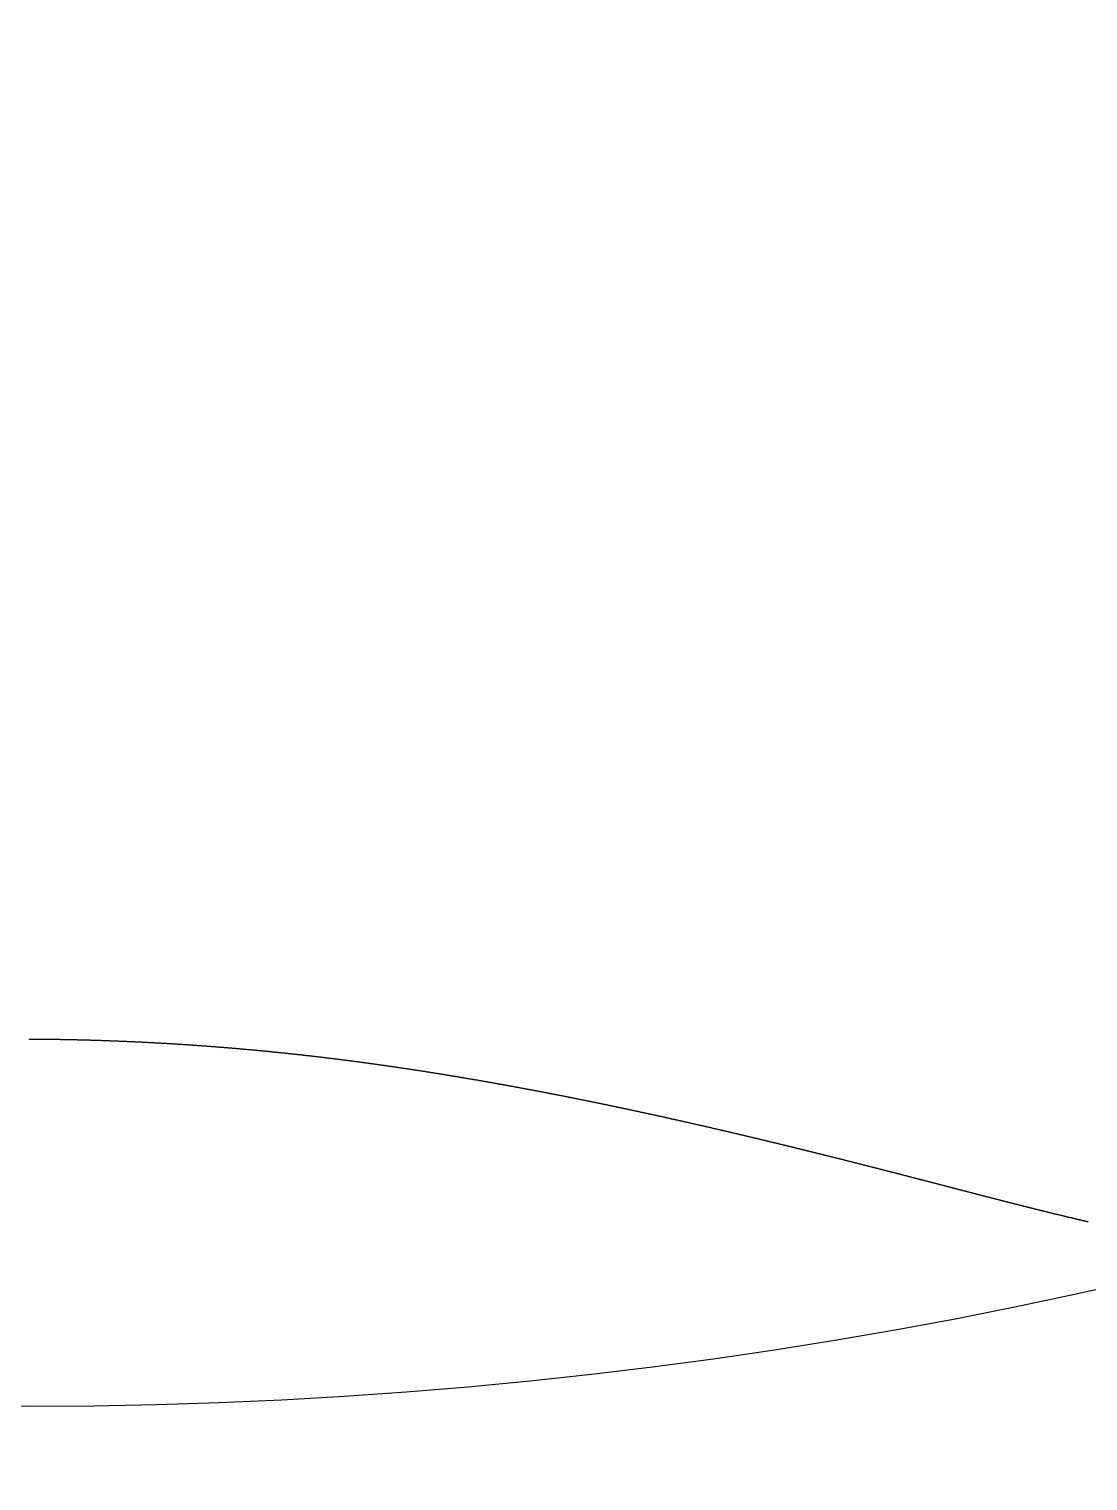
# Model space of a CAD drawing. Header units: millimetres. Extents: x 88 to 97873, y 32 to 55088.
# Drawn here: x 48943.775 to 48946.249, y 5107.377 to 5110.77 of the extents above; entities that cross this region are included whole.
import ezdxf

# ---------------------------------------------------------------- set-up
doc = ezdxf.new("R2010")
doc.units = ezdxf.units.MM
doc.header["$LTSCALE"] = 0.3

msp = doc.modelspace()

# ---------------------------------------------------------------- linework, layer by layer
msp.add_lwpolyline([(48943.775, 5108.4103), (48943.7764, 5108.4102), (48943.7778, 5108.4102), (48943.7793, 5108.4102), (48943.7807, 5108.4102), (48943.7821, 5108.4102), (48943.7835, 5108.4102), (48943.7849, 5108.4102), (48943.7863, 5108.4102), (48943.7877, 5108.4102), (48943.7891, 5108.4102), (48943.7905, 5108.4102), (48943.7919, 5108.4101), (48943.7933, 5108.4101), (48943.7947, 5108.4101), (48943.7962, 5108.4101), (48943.7976, 5108.4101), (48943.799, 5108.4101), (48943.8004, 5108.4101), (48943.8018, 5108.4101), (48943.8032, 5108.41), (48943.8046, 5108.41), (48943.806, 5108.41), (48943.8074, 5108.41), (48943.8088, 5108.41), (48943.8102, 5108.41), (48943.8117, 5108.41), (48943.8131, 5108.4099), (48943.8145, 5108.4099), (48943.8159, 5108.4099), (48943.8173, 5108.4099), (48943.8187, 5108.4099), (48943.8201, 5108.4099), (48943.8215, 5108.4098), (48943.8229, 5108.4098), (48943.8243, 5108.4098), (48943.8257, 5108.4098), (48943.8271, 5108.4098), (48943.8286, 5108.4097), (48943.83, 5108.4097), (48943.8314, 5108.4097), (48943.8328, 5108.4097), (48943.8342, 5108.4097), (48943.8356, 5108.4096), (48943.837, 5108.4096), (48943.8384, 5108.4096), (48943.8398, 5108.4096), (48943.8412, 5108.4096), (48943.8426, 5108.4095), (48943.8441, 5108.4095), (48943.8455, 5108.4095), (48943.8469, 5108.4095), (48943.8483, 5108.4094), (48943.8497, 5108.4094), (48943.8511, 5108.4094), (48943.8525, 5108.4094), (48943.8539, 5108.4093), (48943.8553, 5108.4093), (48943.8567, 5108.4093), (48943.8581, 5108.4093), (48943.8595, 5108.4092), (48943.861, 5108.4092), (48943.8624, 5108.4092), (48943.8638, 5108.4092), (48943.8652, 5108.4091), (48943.8666, 5108.4091), (48943.868, 5108.4091), (48943.8694, 5108.409), (48943.8708, 5108.409), (48943.8722, 5108.409), (48943.8736, 5108.409), (48943.875, 5108.4089), (48943.8765, 5108.4089), (48943.8779, 5108.4089), (48943.8793, 5108.4088), (48943.8807, 5108.4088), (48943.8821, 5108.4088), (48943.8835, 5108.4087), (48943.8849, 5108.4087), (48943.8863, 5108.4087), (48943.8877, 5108.4086), (48943.8891, 5108.4086), (48943.8905, 5108.4086), (48943.8919, 5108.4085), (48943.8934, 5108.4085), (48943.8948, 5108.4085), (48943.8962, 5108.4084), (48943.8976, 5108.4084), (48943.899, 5108.4084), (48943.9004, 5108.4083), (48943.9018, 5108.4083), (48943.9032, 5108.4082), (48943.9046, 5108.4082), (48943.906, 5108.4082), (48943.9074, 5108.4081), (48943.9088, 5108.4081), (48943.9103, 5108.4081), (48943.9117, 5108.408), (48943.9131, 5108.408), (48943.9145, 5108.4079), (48943.9159, 5108.4079), (48943.9173, 5108.4079), (48943.9187, 5108.4078), (48943.9201, 5108.4078), (48943.9215, 5108.4077), (48943.9229, 5108.4077), (48943.9243, 5108.4077), (48943.9258, 5108.4076), (48943.9272, 5108.4076), (48943.9286, 5108.4075), (48943.93, 5108.4075), (48943.9314, 5108.4074), (48943.9328, 5108.4074), (48943.9342, 5108.4074), (48943.9356, 5108.4073), (48943.937, 5108.4073), (48943.9384, 5108.4072), (48943.9398, 5108.4072), (48943.9412, 5108.4071), (48943.9427, 5108.4071), (48943.9441, 5108.407), (48943.9455, 5108.407), (48943.9469, 5108.4069), (48943.9483, 5108.4069), (48943.9497, 5108.4068), (48943.9511, 5108.4068), (48943.9525, 5108.4067), (48943.9539, 5108.4067), (48943.9553, 5108.4066), (48943.9567, 5108.4066), (48943.9582, 5108.4065), (48943.9596, 5108.4065), (48943.961, 5108.4064), (48943.9624, 5108.4064), (48943.9638, 5108.4063), (48943.9652, 5108.4063), (48943.9666, 5108.4062), (48943.968, 5108.4062), (48943.9694, 5108.4061), (48943.9708, 5108.4061), (48943.9722, 5108.406), (48943.9736, 5108.406), (48943.9751, 5108.4059), (48943.9765, 5108.4059), (48943.9779, 5108.4058), (48943.9793, 5108.4058), (48943.9807, 5108.4057), (48943.9821, 5108.4056), (48943.9835, 5108.4056), (48943.9849, 5108.4055), (48943.9863, 5108.4055), (48943.9877, 5108.4054), (48943.9891, 5108.4054), (48943.9906, 5108.4053), (48943.992, 5108.4053), (48943.9934, 5108.4052), (48943.9948, 5108.4051), (48943.9962, 5108.4051), (48943.9976, 5108.405), (48943.999, 5108.405), (48944.0004, 5108.4049), (48944.0018, 5108.4048), (48944.0032, 5108.4048), (48944.0046, 5108.4047), (48944.006, 5108.4047), (48944.0075, 5108.4046), (48944.0089, 5108.4045), (48944.0103, 5108.4045), (48944.0117, 5108.4044), (48944.0131, 5108.4043), (48944.0145, 5108.4043), (48944.0159, 5108.4042), (48944.0173, 5108.4042), (48944.0187, 5108.4041), (48944.0201, 5108.404), (48944.0215, 5108.404), (48944.023, 5108.4039), (48944.0244, 5108.4038), (48944.0258, 5108.4038), (48944.0272, 5108.4037), (48944.0286, 5108.4036), (48944.03, 5108.4036), (48944.0314, 5108.4035), (48944.0328, 5108.4034), (48944.0342, 5108.4034), (48944.0356, 5108.4033), (48944.037, 5108.4032), (48944.0384, 5108.4032), (48944.0399, 5108.4031), (48944.0413, 5108.403), (48944.0427, 5108.4029), (48944.0441, 5108.4029), (48944.0455, 5108.4028), (48944.0469, 5108.4027), (48944.0483, 5108.4027), (48944.0497, 5108.4026), (48944.0511, 5108.4025), (48944.0525, 5108.4025), (48944.0539, 5108.4024), (48944.0553, 5108.4023), (48944.0568, 5108.4022), (48944.0582, 5108.4022), (48944.0596, 5108.4021), (48944.061, 5108.402), (48944.0624, 5108.4019), (48944.0638, 5108.4019), (48944.0652, 5108.4018), (48944.0666, 5108.4017), (48944.068, 5108.4016), (48944.0694, 5108.4016), (48944.0708, 5108.4015), (48944.0723, 5108.4014), (48944.0737, 5108.4013), (48944.0751, 5108.4013), (48944.0765, 5108.4012), (48944.0779, 5108.4011), (48944.0793, 5108.401), (48944.0807, 5108.4009), (48944.0821, 5108.4009), (48944.0835, 5108.4008), (48944.0849, 5108.4007), (48944.0863, 5108.4006), (48944.0877, 5108.4005), (48944.0892, 5108.4005), (48944.0906, 5108.4004), (48944.092, 5108.4003), (48944.0934, 5108.4002), (48944.0948, 5108.4001), (48944.0962, 5108.4001), (48944.0976, 5108.4), (48944.099, 5108.3999), (48944.1004, 5108.3998), (48944.1018, 5108.3997), (48944.1032, 5108.3996), (48944.1047, 5108.3995), (48944.1061, 5108.3995), (48944.1075, 5108.3994), (48944.1089, 5108.3993), (48944.1103, 5108.3992), (48944.1117, 5108.3991), (48944.1131, 5108.399), (48944.1145, 5108.399), (48944.1159, 5108.3989), (48944.1173, 5108.3988), (48944.1187, 5108.3987), (48944.1201, 5108.3986), (48944.1216, 5108.3985), (48944.123, 5108.3984), (48944.1244, 5108.3983), (48944.1258, 5108.3982), (48944.1272, 5108.3982), (48944.1286, 5108.3981), (48944.13, 5108.398), (48944.1314, 5108.3979), (48944.1328, 5108.3978), (48944.1342, 5108.3977), (48944.1356, 5108.3976), (48944.1371, 5108.3975), (48944.1385, 5108.3974), (48944.1399, 5108.3973), (48944.1413, 5108.3972), (48944.1427, 5108.3971), (48944.1441, 5108.3971), (48944.1455, 5108.397), (48944.1469, 5108.3969), (48944.1483, 5108.3968), (48944.1497, 5108.3967), (48944.1511, 5108.3966), (48944.1525, 5108.3965), (48944.154, 5108.3964), (48944.1554, 5108.3963), (48944.1568, 5108.3962), (48944.1582, 5108.3961), (48944.1596, 5108.396), (48944.161, 5108.3959), (48944.1624, 5108.3958), (48944.1638, 5108.3957), (48944.1652, 5108.3956), (48944.1666, 5108.3955), (48944.168, 5108.3954), (48944.1695, 5108.3953), (48944.1709, 5108.3952), (48944.1723, 5108.3951), (48944.1737, 5108.395), (48944.1751, 5108.3949), (48944.1765, 5108.3948), (48944.1779, 5108.3947), (48944.1793, 5108.3946), (48944.1807, 5108.3945), (48944.1821, 5108.3944), (48944.1835, 5108.3943), (48944.1849, 5108.3942), (48944.1864, 5108.3941), (48944.1878, 5108.394), (48944.1892, 5108.3939), (48944.1906, 5108.3938), (48944.192, 5108.3937), (48944.1934, 5108.3936), (48944.1948, 5108.3935), (48944.1962, 5108.3934), (48944.1976, 5108.3932), (48944.199, 5108.3931), (48944.2004, 5108.393), (48944.2019, 5108.3929), (48944.2033, 5108.3928), (48944.2047, 5108.3927), (48944.2061, 5108.3926), (48944.2075, 5108.3925), (48944.2089, 5108.3924), (48944.2103, 5108.3923), (48944.2117, 5108.3922), (48944.2131, 5108.3921), (48944.2145, 5108.3919), (48944.2159, 5108.3918), (48944.2173, 5108.3917), (48944.2188, 5108.3916), (48944.2202, 5108.3915), (48944.2216, 5108.3914), (48944.223, 5108.3913), (48944.2244, 5108.3912), (48944.2258, 5108.3911), (48944.2272, 5108.3909), (48944.2286, 5108.3908), (48944.23, 5108.3907), (48944.2314, 5108.3906), (48944.2328, 5108.3905), (48944.2342, 5108.3904), (48944.2357, 5108.3903), (48944.2371, 5108.3901), (48944.2385, 5108.39), (48944.2399, 5108.3899), (48944.2413, 5108.3898), (48944.2427, 5108.3897), (48944.2441, 5108.3896), (48944.2455, 5108.3894), (48944.2469, 5108.3893), (48944.2483, 5108.3892), (48944.2497, 5108.3891), (48944.2512, 5108.389), (48944.2526, 5108.3888), (48944.254, 5108.3887), (48944.2554, 5108.3886), (48944.2568, 5108.3885), (48944.2582, 5108.3884), (48944.2596, 5108.3882), (48944.261, 5108.3881), (48944.2624, 5108.388), (48944.2638, 5108.3879), (48944.2652, 5108.3878), (48944.2666, 5108.3876), (48944.2681, 5108.3875), (48944.2695, 5108.3874), (48944.2709, 5108.3873), (48944.2723, 5108.3871), (48944.2737, 5108.387), (48944.2751, 5108.3869), (48944.2765, 5108.3868), (48944.2779, 5108.3866), (48944.2793, 5108.3865), (48944.2807, 5108.3864), (48944.2821, 5108.3863), (48944.2836, 5108.3861), (48944.285, 5108.386), (48944.2864, 5108.3859), (48944.2878, 5108.3858), (48944.2892, 5108.3856), (48944.2906, 5108.3855), (48944.292, 5108.3854), (48944.2934, 5108.3852), (48944.2948, 5108.3851), (48944.2962, 5108.385), (48944.2976, 5108.3849), (48944.299, 5108.3847), (48944.3005, 5108.3846), (48944.3019, 5108.3845), (48944.3033, 5108.3843), (48944.3047, 5108.3842), (48944.3061, 5108.3841), (48944.3075, 5108.3839), (48944.3089, 5108.3838), (48944.3103, 5108.3837), (48944.3117, 5108.3835), (48944.3131, 5108.3834), (48944.3145, 5108.3833), (48944.316, 5108.3831), (48944.3174, 5108.383), (48944.3188, 5108.3829), (48944.3202, 5108.3827), (48944.3216, 5108.3826), (48944.323, 5108.3825), (48944.3244, 5108.3823), (48944.3258, 5108.3822), (48944.3272, 5108.3821), (48944.3286, 5108.3819), (48944.33, 5108.3818), (48944.3314, 5108.3816), (48944.3329, 5108.3815), (48944.3343, 5108.3814), (48944.3357, 5108.3812), (48944.3371, 5108.3811), (48944.3385, 5108.381), (48944.3399, 5108.3808), (48944.3413, 5108.3807), (48944.3427, 5108.3805), (48944.3441, 5108.3804), (48944.3455, 5108.3803), (48944.3469, 5108.3801), (48944.3484, 5108.38), (48944.3498, 5108.3798), (48944.3512, 5108.3797), (48944.3526, 5108.3795), (48944.354, 5108.3794), (48944.3554, 5108.3793), (48944.3568, 5108.3791), (48944.3582, 5108.379), (48944.3596, 5108.3788), (48944.361, 5108.3787), (48944.3624, 5108.3785), (48944.3638, 5108.3784), (48944.3653, 5108.3782), (48944.3667, 5108.3781), (48944.3681, 5108.3779), (48944.3695, 5108.3778), (48944.3709, 5108.3777), (48944.3723, 5108.3775), (48944.3737, 5108.3774), (48944.3751, 5108.3772), (48944.3765, 5108.3771), (48944.3779, 5108.3769), (48944.3793, 5108.3768), (48944.3808, 5108.3766), (48944.3822, 5108.3765), (48944.3836, 5108.3763), (48944.385, 5108.3762), (48944.3864, 5108.376), (48944.3878, 5108.3759), (48944.3892, 5108.3757), (48944.3906, 5108.3756), (48944.392, 5108.3754), (48944.3934, 5108.3753), (48944.3948, 5108.3751), (48944.3962, 5108.375), (48944.3977, 5108.3748), (48944.3991, 5108.3746), (48944.4005, 5108.3745), (48944.4019, 5108.3743), (48944.4033, 5108.3742), (48944.4047, 5108.374), (48944.4061, 5108.3739), (48944.4075, 5108.3737), (48944.4089, 5108.3736), (48944.4103, 5108.3734), (48944.4117, 5108.3732), (48944.4131, 5108.3731), (48944.4146, 5108.3729), (48944.416, 5108.3728), (48944.4174, 5108.3726), (48944.4188, 5108.3725), (48944.4202, 5108.3723), (48944.4216, 5108.3721), (48944.423, 5108.372), (48944.4244, 5108.3718), (48944.4258, 5108.3717), (48944.4272, 5108.3715), (48944.4286, 5108.3713), (48944.4301, 5108.3712), (48944.4315, 5108.371), (48944.4329, 5108.3709), (48944.4343, 5108.3707), (48944.4357, 5108.3705), (48944.4371, 5108.3704), (48944.4385, 5108.3702), (48944.4399, 5108.37), (48944.4413, 5108.3699), (48944.4427, 5108.3697), (48944.4441, 5108.3696), (48944.4455, 5108.3694), (48944.447, 5108.3692), (48944.4484, 5108.3691), (48944.4498, 5108.3689), (48944.4512, 5108.3687), (48944.4526, 5108.3686), (48944.454, 5108.3684), (48944.4554, 5108.3682), (48944.4568, 5108.3681), (48944.4582, 5108.3679), (48944.4596, 5108.3677), (48944.461, 5108.3676), (48944.4625, 5108.3674), (48944.4639, 5108.3672), (48944.4653, 5108.3671), (48944.4667, 5108.3669), (48944.4681, 5108.3667), (48944.4695, 5108.3665), (48944.4709, 5108.3664), (48944.4723, 5108.3662), (48944.4737, 5108.366), (48944.4751, 5108.3659), (48944.4765, 5108.3657), (48944.4779, 5108.3655), (48944.4794, 5108.3653), (48944.4808, 5108.3652), (48944.4822, 5108.365), (48944.4836, 5108.3648), (48944.485, 5108.3646), (48944.4864, 5108.3645), (48944.4878, 5108.3643), (48944.4892, 5108.3641), (48944.4906, 5108.364), (48944.492, 5108.3638), (48944.4934, 5108.3636), (48944.4949, 5108.3634), (48944.4963, 5108.3632), (48944.4977, 5108.3631), (48944.4991, 5108.3629), (48944.5005, 5108.3627), (48944.5019, 5108.3625), (48944.5033, 5108.3624), (48944.5047, 5108.3622), (48944.5061, 5108.362), (48944.5075, 5108.3618), (48944.5089, 5108.3616), (48944.5103, 5108.3615), (48944.5118, 5108.3613), (48944.5132, 5108.3611), (48944.5146, 5108.3609), (48944.516, 5108.3607), (48944.5174, 5108.3606), (48944.5188, 5108.3604), (48944.5202, 5108.3602), (48944.5216, 5108.36), (48944.523, 5108.3598), (48944.5244, 5108.3597), (48944.5258, 5108.3595), (48944.5272, 5108.3593), (48944.5287, 5108.3591), (48944.5301, 5108.3589), (48944.5315, 5108.3587), (48944.5329, 5108.3586), (48944.5343, 5108.3584), (48944.5357, 5108.3582), (48944.5371, 5108.358), (48944.5385, 5108.3578), (48944.5399, 5108.3576), (48944.5413, 5108.3574), (48944.5427, 5108.3573), (48944.5441, 5108.3571), (48944.5455, 5108.3569), (48944.547, 5108.3567), (48944.5484, 5108.3565), (48944.5498, 5108.3563), (48944.5512, 5108.3561), (48944.5526, 5108.3559), (48944.554, 5108.3557), (48944.5554, 5108.3556), (48944.5568, 5108.3554), (48944.5582, 5108.3552), (48944.5596, 5108.355), (48944.561, 5108.3548), (48944.5624, 5108.3546), (48944.5639, 5108.3544), (48944.5653, 5108.3542), (48944.5667, 5108.354), (48944.5681, 5108.3538), (48944.5695, 5108.3536), (48944.5709, 5108.3535), (48944.5723, 5108.3533), (48944.5737, 5108.3531), (48944.5751, 5108.3529), (48944.5765, 5108.3527), (48944.5779, 5108.3525), (48944.5793, 5108.3523), (48944.5807, 5108.3521), (48944.5822, 5108.3519), (48944.5836, 5108.3517), (48944.585, 5108.3515), (48944.5864, 5108.3513), (48944.5878, 5108.3511), (48944.5892, 5108.3509), (48944.5906, 5108.3507), (48944.592, 5108.3505), (48944.5934, 5108.3503), (48944.5948, 5108.3501), (48944.5962, 5108.3499), (48944.5976, 5108.3497), (48944.599, 5108.3495), (48944.6004, 5108.3493), (48944.6019, 5108.3491), (48944.6033, 5108.3489), (48944.6047, 5108.3487), (48944.6061, 5108.3485), (48944.6075, 5108.3483), (48944.6089, 5108.3481), (48944.6103, 5108.3479), (48944.6117, 5108.3477), (48944.6131, 5108.3475), (48944.6145, 5108.3473), (48944.6159, 5108.3471), (48944.6173, 5108.3469), (48944.6187, 5108.3467), (48944.6201, 5108.3465), (48944.6215, 5108.3463), (48944.623, 5108.3461), (48944.6244, 5108.3459), (48944.6258, 5108.3457), (48944.6272, 5108.3455), (48944.6286, 5108.3453), (48944.63, 5108.3451), (48944.6314, 5108.3449), (48944.6328, 5108.3447), (48944.6342, 5108.3445), (48944.6356, 5108.3443), (48944.637, 5108.3441), (48944.6384, 5108.3438), (48944.6398, 5108.3436), (48944.6412, 5108.3434), (48944.6426, 5108.3432), (48944.6441, 5108.343), (48944.6455, 5108.3428), (48944.6469, 5108.3426), (48944.6483, 5108.3424), (48944.6497, 5108.3422), (48944.6511, 5108.342), (48944.6525, 5108.3418), (48944.6539, 5108.3416), (48944.6553, 5108.3413), (48944.6567, 5108.3411), (48944.6581, 5108.3409), (48944.6595, 5108.3407), (48944.6609, 5108.3405), (48944.6623, 5108.3403), (48944.6637, 5108.3401), (48944.6651, 5108.3399), (48944.6665, 5108.3396), (48944.668, 5108.3394), (48944.6694, 5108.3392), (48944.6708, 5108.339), (48944.6722, 5108.3388), (48944.6736, 5108.3386), (48944.675, 5108.3384), (48944.6764, 5108.3382), (48944.6778, 5108.3379), (48944.6792, 5108.3377), (48944.6806, 5108.3375), (48944.682, 5108.3373), (48944.6834, 5108.3371), (48944.6848, 5108.3369), (48944.6862, 5108.3366), (48944.6876, 5108.3364), (48944.689, 5108.3362), (48944.6904, 5108.336), (48944.6918, 5108.3358), (48944.6932, 5108.3356), (48944.6946, 5108.3353), (48944.6961, 5108.3351), (48944.6975, 5108.3349), (48944.6989, 5108.3347), (48944.7003, 5108.3345), (48944.7017, 5108.3342), (48944.7031, 5108.334), (48944.7045, 5108.3338), (48944.7059, 5108.3336), (48944.7073, 5108.3334), (48944.7087, 5108.3331), (48944.7101, 5108.3329), (48944.7115, 5108.3327), (48944.7129, 5108.3325), (48944.7143, 5108.3323), (48944.7157, 5108.332), (48944.7171, 5108.3318), (48944.7185, 5108.3316), (48944.7199, 5108.3314), (48944.7213, 5108.3311), (48944.7227, 5108.3309), (48944.7241, 5108.3307), (48944.7255, 5108.3305), (48944.7269, 5108.3302), (48944.7283, 5108.33), (48944.7297, 5108.3298), (48944.7311, 5108.3296), (48944.7326, 5108.3293), (48944.734, 5108.3291), (48944.7354, 5108.3289), (48944.7368, 5108.3287), (48944.7382, 5108.3284), (48944.7396, 5108.3282), (48944.741, 5108.328), (48944.7424, 5108.3278), (48944.7438, 5108.3275), (48944.7452, 5108.3273), (48944.7466, 5108.3271), (48944.748, 5108.3268), (48944.7494, 5108.3266), (48944.7508, 5108.3264), (48944.7522, 5108.3262), (48944.7536, 5108.3259), (48944.755, 5108.3257), (48944.7564, 5108.3255), (48944.7578, 5108.3252), (48944.7592, 5108.325), (48944.7606, 5108.3248), (48944.762, 5108.3245), (48944.7634, 5108.3243), (48944.7648, 5108.3241), (48944.7662, 5108.3239), (48944.7676, 5108.3236), (48944.769, 5108.3234), (48944.7704, 5108.3232), (48944.7718, 5108.3229), (48944.7732, 5108.3227), (48944.7746, 5108.3225), (48944.776, 5108.3222), (48944.7774, 5108.322), (48944.7788, 5108.3218), (48944.7802, 5108.3215), (48944.7816, 5108.3213), (48944.783, 5108.3211), (48944.7844, 5108.3208), (48944.7858, 5108.3206), (48944.7872, 5108.3204), (48944.7886, 5108.3201), (48944.79, 5108.3199), (48944.7914, 5108.3196), (48944.7928, 5108.3194), (48944.7942, 5108.3192), (48944.7956, 5108.3189), (48944.797, 5108.3187), (48944.7984, 5108.3185), (48944.7998, 5108.3182), (48944.8012, 5108.318), (48944.8026, 5108.3177), (48944.804, 5108.3175), (48944.8054, 5108.3173), (48944.8068, 5108.317), (48944.8082, 5108.3168), (48944.8096, 5108.3165), (48944.811, 5108.3163), (48944.8124, 5108.3161), (48944.8138, 5108.3158), (48944.8152, 5108.3156), (48944.8166, 5108.3153), (48944.818, 5108.3151), (48944.8194, 5108.3149), (48944.8208, 5108.3146), (48944.8222, 5108.3144), (48944.8236, 5108.3141), (48944.825, 5108.3139), (48944.8264, 5108.3137), (48944.8278, 5108.3134), (48944.8292, 5108.3132), (48944.8306, 5108.3129), (48944.832, 5108.3127), (48944.8334, 5108.3124), (48944.8348, 5108.3122), (48944.8362, 5108.312), (48944.8376, 5108.3117), (48944.839, 5108.3115), (48944.8404, 5108.3112), (48944.8418, 5108.311), (48944.8432, 5108.3107), (48944.8446, 5108.3105), (48944.846, 5108.3102), (48944.8474, 5108.31), (48944.8488, 5108.3097), (48944.8502, 5108.3095), (48944.8516, 5108.3093), (48944.853, 5108.309), (48944.8544, 5108.3088), (48944.8558, 5108.3085), (48944.8572, 5108.3083), (48944.8586, 5108.308), (48944.86, 5108.3078), (48944.8614, 5108.3075), (48944.8628, 5108.3073), (48944.8642, 5108.307), (48944.8656, 5108.3068), (48944.867, 5108.3065), (48944.8684, 5108.3063), (48944.8698, 5108.306), (48944.8712, 5108.3058), (48944.8726, 5108.3055), (48944.874, 5108.3053), (48944.8754, 5108.305), (48944.8768, 5108.3048), (48944.8781, 5108.3045), (48944.8795, 5108.3043), (48944.8809, 5108.304), (48944.8823, 5108.3038), (48944.8837, 5108.3035), (48944.8851, 5108.3033), (48944.8865, 5108.303), (48944.8879, 5108.3028), (48944.8893, 5108.3025), (48944.8907, 5108.3023), (48944.8921, 5108.302), (48944.8935, 5108.3017), (48944.8949, 5108.3015), (48944.8963, 5108.3012), (48944.8977, 5108.301), (48944.8991, 5108.3007), (48944.9005, 5108.3005), (48944.9019, 5108.3002), (48944.9033, 5108.3), (48944.9047, 5108.2997), (48944.9061, 5108.2995), (48944.9074, 5108.2992), (48944.9088, 5108.2989), (48944.9102, 5108.2987), (48944.9116, 5108.2984), (48944.913, 5108.2982), (48944.9144, 5108.2979), (48944.9158, 5108.2977), (48944.9172, 5108.2974), (48944.9186, 5108.2971), (48944.92, 5108.2969), (48944.9214, 5108.2966), (48944.9228, 5108.2964), (48944.9242, 5108.2961), (48944.9256, 5108.2959), (48944.927, 5108.2956), (48944.9284, 5108.2953), (48944.9297, 5108.2951), (48944.9311, 5108.2948), (48944.9325, 5108.2946), (48944.9339, 5108.2943), (48944.9353, 5108.294), (48944.9367, 5108.2938), (48944.9381, 5108.2935), (48944.9395, 5108.2933), (48944.9409, 5108.293), (48944.9423, 5108.2927), (48944.9437, 5108.2925), (48944.9451, 5108.2922), (48944.9465, 5108.2919), (48944.9478, 5108.2917), (48944.9492, 5108.2914), (48944.9506, 5108.2912), (48944.952, 5108.2909), (48944.9534, 5108.2906), (48944.9548, 5108.2904), (48944.9562, 5108.2901), (48944.9576, 5108.2898), (48944.959, 5108.2896), (48944.9604, 5108.2893), (48944.9618, 5108.2891), (48944.9632, 5108.2888), (48944.9645, 5108.2885), (48944.9659, 5108.2883), (48944.9673, 5108.288), (48944.9687, 5108.2877), (48944.9701, 5108.2875), (48944.9715, 5108.2872), (48944.9729, 5108.2869), (48944.9743, 5108.2867), (48944.9757, 5108.2864), (48944.9771, 5108.2861), (48944.9784, 5108.2859), (48944.9798, 5108.2856), (48944.9812, 5108.2853), (48944.9826, 5108.2851), (48944.984, 5108.2848), (48944.9854, 5108.2845), (48944.9868, 5108.2843), (48944.9882, 5108.284), (48944.9896, 5108.2837), (48944.9909, 5108.2835), (48944.9923, 5108.2832), (48944.9937, 5108.2829), (48944.9951, 5108.2827), (48944.9965, 5108.2824), (48944.9979, 5108.2821), (48944.9993, 5108.2818), (48945.0007, 5108.2816), (48945.0021, 5108.2813), (48945.0034, 5108.281), (48945.0048, 5108.2808), (48945.0062, 5108.2805), (48945.0076, 5108.2802), (48945.009, 5108.2799), (48945.0104, 5108.2797), (48945.0118, 5108.2794), (48945.0132, 5108.2791), (48945.0145, 5108.2789), (48945.0159, 5108.2786), (48945.0173, 5108.2783), (48945.0187, 5108.278), (48945.0201, 5108.2778), (48945.0215, 5108.2775), (48945.0229, 5108.2772), (48945.0242, 5108.277), (48945.0256, 5108.2767), (48945.027, 5108.2764), (48945.0284, 5108.2761), (48945.0298, 5108.2759), (48945.0312, 5108.2756), (48945.0326, 5108.2753), (48945.0339, 5108.275), (48945.0353, 5108.2748), (48945.0367, 5108.2745), (48945.0381, 5108.2742), (48945.0395, 5108.2739), (48945.0409, 5108.2737), (48945.0423, 5108.2734), (48945.0436, 5108.2731), (48945.045, 5108.2728), (48945.0464, 5108.2726), (48945.0478, 5108.2723), (48945.0492, 5108.272), (48945.0506, 5108.2717), (48945.0519, 5108.2714), (48945.0533, 5108.2712), (48945.0547, 5108.2709), (48945.0561, 5108.2706), (48945.0575, 5108.2703), (48945.0589, 5108.2701), (48945.0602, 5108.2698), (48945.0616, 5108.2695), (48945.063, 5108.2692), (48945.0644, 5108.2689), (48945.0658, 5108.2687), (48945.0672, 5108.2684), (48945.0685, 5108.2681), (48945.0699, 5108.2678), (48945.0713, 5108.2675), (48945.0727, 5108.2673), (48945.0741, 5108.267), (48945.0755, 5108.2667), (48945.0768, 5108.2664), (48945.0782, 5108.2661), (48945.0796, 5108.2659), (48945.081, 5108.2656), (48945.0824, 5108.2653), (48945.0837, 5108.265), (48945.0851, 5108.2647), (48945.0865, 5108.2645), (48945.0879, 5108.2642), (48945.0893, 5108.2639), (48945.0906, 5108.2636), (48945.092, 5108.2633), (48945.0934, 5108.2631), (48945.0948, 5108.2628), (48945.0962, 5108.2625), (48945.0975, 5108.2622), (48945.0989, 5108.2619), (48945.1003, 5108.2616), (48945.1017, 5108.2614), (48945.1031, 5108.2611), (48945.1044, 5108.2608), (48945.1058, 5108.2605), (48945.1072, 5108.2602), (48945.1086, 5108.2599), (48945.11, 5108.2596), (48945.1113, 5108.2594), (48945.1127, 5108.2591), (48945.1141, 5108.2588), (48945.1155, 5108.2585), (48945.1169, 5108.2582), (48945.1182, 5108.2579), (48945.1196, 5108.2576), (48945.121, 5108.2574), (48945.1224, 5108.2571), (48945.1237, 5108.2568), (48945.1251, 5108.2565), (48945.1265, 5108.2562), (48945.1279, 5108.2559), (48945.1293, 5108.2556), (48945.1306, 5108.2554), (48945.132, 5108.2551), (48945.1334, 5108.2548), (48945.1348, 5108.2545), (48945.1361, 5108.2542), (48945.1375, 5108.2539), (48945.1389, 5108.2536), (48945.1403, 5108.2533), (48945.1416, 5108.2531), (48945.143, 5108.2528), (48945.1444, 5108.2525), (48945.1458, 5108.2522), (48945.1471, 5108.2519), (48945.1485, 5108.2516), (48945.1499, 5108.2513), (48945.1513, 5108.251), (48945.1526, 5108.2507), (48945.154, 5108.2504), (48945.1554, 5108.2502), (48945.1568, 5108.2499), (48945.1581, 5108.2496), (48945.1595, 5108.2493), (48945.1609, 5108.249), (48945.1623, 5108.2487), (48945.1636, 5108.2484), (48945.165, 5108.2481), (48945.1664, 5108.2478), (48945.1678, 5108.2475), (48945.1691, 5108.2472), (48945.1705, 5108.247), (48945.1719, 5108.2467), (48945.1732, 5108.2464), (48945.1746, 5108.2461), (48945.176, 5108.2458), (48945.1774, 5108.2455), (48945.1787, 5108.2452), (48945.1801, 5108.2449), (48945.1815, 5108.2446), (48945.1829, 5108.2443), (48945.1842, 5108.244), (48945.1856, 5108.2437), (48945.187, 5108.2434), (48945.1883, 5108.2431), (48945.1897, 5108.2429), (48945.1911, 5108.2426), (48945.1925, 5108.2423), (48945.1938, 5108.242), (48945.1952, 5108.2417), (48945.1966, 5108.2414), (48945.1979, 5108.2411), (48945.1993, 5108.2408), (48945.2007, 5108.2405), (48945.202, 5108.2402), (48945.2034, 5108.2399), (48945.2048, 5108.2396), (48945.2062, 5108.2393), (48945.2075, 5108.239), (48945.2089, 5108.2387), (48945.2103, 5108.2384), (48945.2116, 5108.2381), (48945.213, 5108.2378), (48945.2144, 5108.2375), (48945.2157, 5108.2372), (48945.2171, 5108.2369), (48945.2185, 5108.2366), (48945.2198, 5108.2363), (48945.2212, 5108.236), (48945.2226, 5108.2358), (48945.2239, 5108.2355), (48945.2253, 5108.2352), (48945.2267, 5108.2349), (48945.228, 5108.2346), (48945.2294, 5108.2343), (48945.2308, 5108.234), (48945.2321, 5108.2337), (48945.2335, 5108.2334), (48945.2349, 5108.2331), (48945.2362, 5108.2328), (48945.2376, 5108.2325), (48945.239, 5108.2322), (48945.2403, 5108.2319), (48945.2417, 5108.2316), (48945.2431, 5108.2313), (48945.2444, 5108.231), (48945.2458, 5108.2307), (48945.2472, 5108.2304), (48945.2485, 5108.2301), (48945.2499, 5108.2298), (48945.2513, 5108.2295), (48945.2526, 5108.2292), (48945.254, 5108.2289), (48945.2554, 5108.2286), (48945.2567, 5108.2283), (48945.2581, 5108.228), (48945.2594, 5108.2277), (48945.2608, 5108.2274), (48945.2622, 5108.2271), (48945.2635, 5108.2268), (48945.2649, 5108.2265), (48945.2663, 5108.2262), (48945.2676, 5108.2258), (48945.269, 5108.2255), (48945.2703, 5108.2252), (48945.2717, 5108.2249), (48945.2731, 5108.2246), (48945.2744, 5108.2243), (48945.2758, 5108.224), (48945.2772, 5108.2237), (48945.2785, 5108.2234), (48945.2799, 5108.2231), (48945.2812, 5108.2228), (48945.2826, 5108.2225), (48945.284, 5108.2222), (48945.2853, 5108.2219), (48945.2867, 5108.2216), (48945.288, 5108.2213), (48945.2894, 5108.221), (48945.2908, 5108.2207), (48945.2921, 5108.2204), (48945.2935, 5108.2201), (48945.2948, 5108.2198), (48945.2962, 5108.2195), (48945.2976, 5108.2192), (48945.2989, 5108.2189), (48945.3003, 5108.2186), (48945.3016, 5108.2182), (48945.303, 5108.2179), (48945.3043, 5108.2176), (48945.3057, 5108.2173), (48945.3071, 5108.217), (48945.3084, 5108.2167), (48945.3098, 5108.2164), (48945.3111, 5108.2161), (48945.3125, 5108.2158), (48945.3139, 5108.2155), (48945.3152, 5108.2152), (48945.3166, 5108.2149), (48945.3179, 5108.2146), (48945.3193, 5108.2143), (48945.3206, 5108.214), (48945.322, 5108.2137), (48945.3233, 5108.2133), (48945.3247, 5108.213), (48945.3261, 5108.2127), (48945.3274, 5108.2124), (48945.3288, 5108.2121), (48945.3301, 5108.2118), (48945.3315, 5108.2115), (48945.3328, 5108.2112), (48945.3342, 5108.2109), (48945.3355, 5108.2106), (48945.3369, 5108.2103), (48945.3382, 5108.21), (48945.3396, 5108.2096), (48945.341, 5108.2093), (48945.3423, 5108.209), (48945.3437, 5108.2087), (48945.345, 5108.2084), (48945.3464, 5108.2081), (48945.3477, 5108.2078), (48945.3491, 5108.2075), (48945.3504, 5108.2072), (48945.3518, 5108.2069), (48945.3531, 5108.2065), (48945.3545, 5108.2062), (48945.3558, 5108.2059), (48945.3572, 5108.2056), (48945.3585, 5108.2053), (48945.3599, 5108.205), (48945.3612, 5108.2047), (48945.3626, 5108.2044), (48945.3639, 5108.2041), (48945.3653, 5108.2038), (48945.3666, 5108.2034), (48945.368, 5108.2031), (48945.3693, 5108.2028), (48945.3707, 5108.2025), (48945.372, 5108.2022), (48945.3734, 5108.2019), (48945.3747, 5108.2016), (48945.3761, 5108.2013), (48945.3774, 5108.2009), (48945.3788, 5108.2006), (48945.3801, 5108.2003), (48945.3815, 5108.2), (48945.3828, 5108.1997), (48945.3842, 5108.1994), (48945.3855, 5108.1991), (48945.3869, 5108.1988), (48945.3882, 5108.1984), (48945.3896, 5108.1981), (48945.3909, 5108.1978), (48945.3923, 5108.1975), (48945.3936, 5108.1972), (48945.395, 5108.1969), (48945.3963, 5108.1966), (48945.3977, 5108.1963), (48945.399, 5108.1959), (48945.4003, 5108.1956), (48945.4017, 5108.1953), (48945.403, 5108.195), (48945.4044, 5108.1947), (48945.4057, 5108.1944), (48945.4071, 5108.1941), (48945.4084, 5108.1937), (48945.4098, 5108.1934), (48945.4111, 5108.1931), (48945.4124, 5108.1928), (48945.4138, 5108.1925), (48945.4151, 5108.1922), (48945.4165, 5108.1919), (48945.4178, 5108.1915), (48945.4192, 5108.1912), (48945.4205, 5108.1909), (48945.4219, 5108.1906), (48945.4232, 5108.1903), (48945.4245, 5108.19), (48945.4259, 5108.1896), (48945.4272, 5108.1893), (48945.4286, 5108.189), (48945.4299, 5108.1887), (48945.4312, 5108.1884), (48945.4326, 5108.1881), (48945.4339, 5108.1878), (48945.4353, 5108.1874), (48945.4366, 5108.1871), (48945.438, 5108.1868), (48945.4393, 5108.1865), (48945.4406, 5108.1862), (48945.442, 5108.1859), (48945.4433, 5108.1855), (48945.4447, 5108.1852), (48945.446, 5108.1849), (48945.4473, 5108.1846), (48945.4487, 5108.1843), (48945.45, 5108.1839), (48945.4513, 5108.1836), (48945.4527, 5108.1833), (48945.454, 5108.183), (48945.4554, 5108.1827), (48945.4567, 5108.1824), (48945.458, 5108.182), (48945.4594, 5108.1817), (48945.4607, 5108.1814), (48945.4621, 5108.1811), (48945.4634, 5108.1808), (48945.4647, 5108.1805), (48945.4661, 5108.1801), (48945.4674, 5108.1798), (48945.4687, 5108.1795), (48945.4701, 5108.1792), (48945.4714, 5108.1789), (48945.4727, 5108.1785), (48945.4741, 5108.1782), (48945.4754, 5108.1779), (48945.4767, 5108.1776), (48945.4781, 5108.1773), (48945.4794, 5108.1769), (48945.4808, 5108.1766), (48945.4821, 5108.1763), (48945.4834, 5108.176), (48945.4848, 5108.1757), (48945.4861, 5108.1753), (48945.4874, 5108.175), (48945.4888, 5108.1747), (48945.4901, 5108.1744), (48945.4914, 5108.1741), (48945.4928, 5108.1737), (48945.4941, 5108.1734), (48945.4954, 5108.1731), (48945.4967, 5108.1728), (48945.4981, 5108.1725), (48945.4994, 5108.1721), (48945.5007, 5108.1718), (48945.5021, 5108.1715), (48945.5034, 5108.1712), (48945.5047, 5108.1709), (48945.5061, 5108.1705), (48945.5074, 5108.1702), (48945.5087, 5108.1699), (48945.5101, 5108.1696), (48945.5114, 5108.1693), (48945.5127, 5108.1689), (48945.514, 5108.1686), (48945.5154, 5108.1683), (48945.5167, 5108.168), (48945.518, 5108.1677), (48945.5194, 5108.1673), (48945.5207, 5108.167), (48945.522, 5108.1667), (48945.5233, 5108.1664), (48945.5247, 5108.166), (48945.526, 5108.1657), (48945.5273, 5108.1654), (48945.5287, 5108.1651), (48945.53, 5108.1648), (48945.5313, 5108.1644), (48945.5326, 5108.1641), (48945.534, 5108.1638), (48945.5353, 5108.1635), (48945.5366, 5108.1631), (48945.5379, 5108.1628), (48945.5393, 5108.1625), (48945.5406, 5108.1622), (48945.5419, 5108.1619), (48945.5432, 5108.1615), (48945.5446, 5108.1612), (48945.5459, 5108.1609), (48945.5472, 5108.1606), (48945.5485, 5108.1602), (48945.5499, 5108.1599), (48945.5512, 5108.1596), (48945.5525, 5108.1593), (48945.5538, 5108.159), (48945.5551, 5108.1586), (48945.5565, 5108.1583), (48945.5578, 5108.158), (48945.5591, 5108.1577), (48945.5604, 5108.1573), (48945.5618, 5108.157), (48945.5631, 5108.1567), (48945.5644, 5108.1564), (48945.5657, 5108.156), (48945.567, 5108.1557), (48945.5684, 5108.1554), (48945.5697, 5108.1551), (48945.571, 5108.1547), (48945.5723, 5108.1544), (48945.5736, 5108.1541), (48945.575, 5108.1538), (48945.5763, 5108.1534), (48945.5776, 5108.1531), (48945.5789, 5108.1528), (48945.5802, 5108.1525), (48945.5816, 5108.1521), (48945.5829, 5108.1518), (48945.5842, 5108.1515), (48945.5855, 5108.1512), (48945.5868, 5108.1509), (48945.5881, 5108.1505), (48945.5895, 5108.1502), (48945.5908, 5108.1499), (48945.5921, 5108.1496), (48945.5934, 5108.1492), (48945.5947, 5108.1489), (48945.596, 5108.1486), (48945.5974, 5108.1483), (48945.5987, 5108.1479), (48945.6, 5108.1476), (48945.6013, 5108.1473), (48945.6026, 5108.147), (48945.6039, 5108.1466), (48945.6053, 5108.1463), (48945.6066, 5108.146), (48945.6079, 5108.1456), (48945.6092, 5108.1453), (48945.6105, 5108.145), (48945.6118, 5108.1447), (48945.6131, 5108.1443), (48945.6144, 5108.144), (48945.6158, 5108.1437), (48945.6171, 5108.1434), (48945.6184, 5108.143), (48945.6197, 5108.1427), (48945.621, 5108.1424), (48945.6223, 5108.1421), (48945.6236, 5108.1417), (48945.6249, 5108.1414), (48945.6263, 5108.1411), (48945.6276, 5108.1408), (48945.6289, 5108.1404), (48945.6302, 5108.1401), (48945.6315, 5108.1398), (48945.6328, 5108.1395), (48945.6341, 5108.1391), (48945.6354, 5108.1388), (48945.6367, 5108.1385), (48945.638, 5108.1381), (48945.6393, 5108.1378), (48945.6407, 5108.1375), (48945.642, 5108.1372), (48945.6433, 5108.1368), (48945.6446, 5108.1365), (48945.6459, 5108.1362), (48945.6472, 5108.1359), (48945.6485, 5108.1355), (48945.6498, 5108.1352), (48945.6511, 5108.1349), (48945.6524, 5108.1346), (48945.6537, 5108.1342), (48945.655, 5108.1339), (48945.6563, 5108.1336), (48945.6576, 5108.1332), (48945.6589, 5108.1329), (48945.6603, 5108.1326), (48945.6616, 5108.1323), (48945.6629, 5108.1319), (48945.6642, 5108.1316), (48945.6655, 5108.1313), (48945.6668, 5108.131), (48945.6681, 5108.1306), (48945.6694, 5108.1303), (48945.6707, 5108.13), (48945.672, 5108.1296), (48945.6733, 5108.1293), (48945.6746, 5108.129), (48945.6759, 5108.1287), (48945.6772, 5108.1283), (48945.6785, 5108.128), (48945.6798, 5108.1277), (48945.6811, 5108.1274), (48945.6824, 5108.127), (48945.6837, 5108.1267), (48945.685, 5108.1264), (48945.6863, 5108.126), (48945.6876, 5108.1257), (48945.6889, 5108.1254), (48945.6902, 5108.1251), (48945.6915, 5108.1247), (48945.6928, 5108.1244), (48945.6941, 5108.1241), (48945.6954, 5108.1237), (48945.6967, 5108.1234), (48945.698, 5108.1231), (48945.6993, 5108.1228), (48945.7006, 5108.1224), (48945.7019, 5108.1221), (48945.7032, 5108.1218), (48945.7045, 5108.1214), (48945.7058, 5108.1211), (48945.7071, 5108.1208), (48945.7084, 5108.1205), (48945.7097, 5108.1201), (48945.7109, 5108.1198), (48945.7122, 5108.1195), (48945.7135, 5108.1192), (48945.7148, 5108.1188), (48945.7161, 5108.1185), (48945.7174, 5108.1182), (48945.7187, 5108.1178), (48945.72, 5108.1175), (48945.7213, 5108.1172), (48945.7226, 5108.1169), (48945.7239, 5108.1165), (48945.7252, 5108.1162), (48945.7265, 5108.1159), (48945.7278, 5108.1155), (48945.7291, 5108.1152), (48945.7303, 5108.1149), (48945.7316, 5108.1146), (48945.7329, 5108.1142), (48945.7342, 5108.1139), (48945.7355, 5108.1136), (48945.7368, 5108.1132), (48945.7381, 5108.1129), (48945.7394, 5108.1126), (48945.7407, 5108.1123), (48945.742, 5108.1119), (48945.7433, 5108.1116), (48945.7445, 5108.1113), (48945.7458, 5108.1109), (48945.7471, 5108.1106), (48945.7484, 5108.1103), (48945.7497, 5108.1099), (48945.751, 5108.1096), (48945.7523, 5108.1093), (48945.7536, 5108.109), (48945.7548, 5108.1086), (48945.7561, 5108.1083), (48945.7574, 5108.108), (48945.7587, 5108.1076), (48945.76, 5108.1073), (48945.7613, 5108.107), (48945.7626, 5108.1067), (48945.7638, 5108.1063), (48945.7651, 5108.106), (48945.7664, 5108.1057), (48945.7677, 5108.1053), (48945.769, 5108.105), (48945.7703, 5108.1047), (48945.7715, 5108.1044), (48945.7728, 5108.104), (48945.7741, 5108.1037), (48945.7754, 5108.1034), (48945.7767, 5108.103), (48945.778, 5108.1027), (48945.7792, 5108.1024), (48945.7805, 5108.1021), (48945.7818, 5108.1017), (48945.7831, 5108.1014), (48945.7844, 5108.1011), (48945.7856, 5108.1007), (48945.7869, 5108.1004), (48945.7882, 5108.1001), (48945.7895, 5108.0998), (48945.7908, 5108.0994), (48945.792, 5108.0991), (48945.7933, 5108.0988), (48945.7946, 5108.0984), (48945.7959, 5108.0981), (48945.7972, 5108.0978), (48945.7984, 5108.0974), (48945.7997, 5108.0971), (48945.801, 5108.0968), (48945.8023, 5108.0965), (48945.8035, 5108.0961), (48945.8048, 5108.0958), (48945.8061, 5108.0955), (48945.8074, 5108.0951), (48945.8087, 5108.0948), (48945.8099, 5108.0945), (48945.8112, 5108.0942), (48945.8125, 5108.0938), (48945.8138, 5108.0935), (48945.815, 5108.0932), (48945.8163, 5108.0928), (48945.8176, 5108.0925), (48945.8188, 5108.0922), (48945.8201, 5108.0919), (48945.8214, 5108.0915), (48945.8227, 5108.0912), (48945.8239, 5108.0909), (48945.8252, 5108.0905), (48945.8265, 5108.0902), (48945.8278, 5108.0899), (48945.829, 5108.0896), (48945.8303, 5108.0892), (48945.8316, 5108.0889), (48945.8328, 5108.0886), (48945.8341, 5108.0882), (48945.8354, 5108.0879), (48945.8367, 5108.0876), (48945.8379, 5108.0873), (48945.8392, 5108.0869), (48945.8405, 5108.0866), (48945.8417, 5108.0863), (48945.843, 5108.0859), (48945.8443, 5108.0856), (48945.8455, 5108.0853), (48945.8468, 5108.0849), (48945.8481, 5108.0846), (48945.8493, 5108.0843), (48945.8506, 5108.084), (48945.8519, 5108.0836), (48945.8531, 5108.0833), (48945.8544, 5108.083), (48945.8557, 5108.0827), (48945.8569, 5108.0823), (48945.8582, 5108.082), (48945.8595, 5108.0817), (48945.8607, 5108.0813), (48945.862, 5108.081), (48945.8633, 5108.0807), (48945.8645, 5108.0804), (48945.8658, 5108.08), (48945.867, 5108.0797), (48945.8683, 5108.0794), (48945.8696, 5108.079), (48945.8708, 5108.0787), (48945.8721, 5108.0784), (48945.8734, 5108.0781), (48945.8746, 5108.0777), (48945.8759, 5108.0774), (48945.8771, 5108.0771), (48945.8784, 5108.0767), (48945.8797, 5108.0764), (48945.8809, 5108.0761), (48945.8822, 5108.0758), (48945.8834, 5108.0754), (48945.8847, 5108.0751), (48945.886, 5108.0748), (48945.8872, 5108.0745), (48945.8885, 5108.0741), (48945.8897, 5108.0738), (48945.891, 5108.0735), (48945.8922, 5108.0731), (48945.8935, 5108.0728), (48945.8948, 5108.0725), (48945.896, 5108.0722), (48945.8973, 5108.0718), (48945.8985, 5108.0715), (48945.8998, 5108.0712), (48945.901, 5108.0709), (48945.9023, 5108.0705), (48945.9035, 5108.0702), (48945.9048, 5108.0699), (48945.9061, 5108.0696), (48945.9073, 5108.0692), (48945.9086, 5108.0689), (48945.9098, 5108.0686), (48945.9111, 5108.0683), (48945.9123, 5108.0679), (48945.9136, 5108.0676), (48945.9148, 5108.0673), (48945.9161, 5108.067), (48945.9173, 5108.0666), (48945.9186, 5108.0663), (48945.9198, 5108.066), (48945.9211, 5108.0657), (48945.9223, 5108.0653), (48945.9236, 5108.065), (48945.9248, 5108.0647), (48945.9261, 5108.0644), (48945.9273, 5108.064), (48945.9286, 5108.0637), (48945.9298, 5108.0634), (48945.9311, 5108.0631), (48945.9323, 5108.0627), (48945.9336, 5108.0624), (48945.9348, 5108.0621), (48945.9361, 5108.0618), (48945.9373, 5108.0614), (48945.9385, 5108.0611), (48945.9398, 5108.0608), (48945.941, 5108.0605), (48945.9423, 5108.0601), (48945.9435, 5108.0598), (48945.9448, 5108.0595), (48945.946, 5108.0592), (48945.9473, 5108.0588), (48945.9485, 5108.0585), (48945.9497, 5108.0582), (48945.951, 5108.0579), (48945.9522, 5108.0576), (48945.9535, 5108.0572), (48945.9547, 5108.0569), (48945.9559, 5108.0566), (48945.9572, 5108.0563), (48945.9584, 5108.0559), (48945.9597, 5108.0556), (48945.9609, 5108.0553), (48945.9621, 5108.055), (48945.9634, 5108.0547), (48945.9646, 5108.0543), (48945.9659, 5108.054), (48945.9671, 5108.0537), (48945.9683, 5108.0534), (48945.9696, 5108.0531), (48945.9708, 5108.0527), (48945.9721, 5108.0524), (48945.9733, 5108.0521), (48945.9745, 5108.0518), (48945.9758, 5108.0514), (48945.977, 5108.0511), (48945.9782, 5108.0508), (48945.9795, 5108.0505), (48945.9807, 5108.0502), (48945.9819, 5108.0498), (48945.9832, 5108.0495), (48945.9844, 5108.0492), (48945.9856, 5108.0489), (48945.9869, 5108.0486), (48945.9881, 5108.0483), (48945.9893, 5108.0479), (48945.9906, 5108.0476), (48945.9918, 5108.0473), (48945.993, 5108.047), (48945.9943, 5108.0467), (48945.9955, 5108.0463), (48945.9967, 5108.046), (48945.9979, 5108.0457), (48945.9992, 5108.0454), (48946.0004, 5108.0451), (48946.0016, 5108.0448), (48946.0029, 5108.0444), (48946.0041, 5108.0441), (48946.0053, 5108.0438), (48946.0065, 5108.0435), (48946.0078, 5108.0432), (48946.009, 5108.0429), (48946.0102, 5108.0425), (48946.0115, 5108.0422), (48946.0127, 5108.0419), (48946.0139, 5108.0416), (48946.0151, 5108.0413), (48946.0164, 5108.041), (48946.0176, 5108.0406), (48946.0188, 5108.0403), (48946.02, 5108.04), (48946.0212, 5108.0397), (48946.0225, 5108.0394), (48946.0237, 5108.0391), (48946.0249, 5108.0388), (48946.0261, 5108.0384), (48946.0274, 5108.0381), (48946.0286, 5108.0378), (48946.0298, 5108.0375), (48946.031, 5108.0372), (48946.0322, 5108.0369), (48946.0335, 5108.0366), (48946.0347, 5108.0362), (48946.0359, 5108.0359), (48946.0371, 5108.0356), (48946.0383, 5108.0353), (48946.0396, 5108.035), (48946.0408, 5108.0347), (48946.042, 5108.0344), (48946.0432, 5108.0341), (48946.0444, 5108.0337), (48946.0456, 5108.0334), (48946.0469, 5108.0331), (48946.0481, 5108.0328), (48946.0493, 5108.0325), (48946.0505, 5108.0322), (48946.0517, 5108.0319), (48946.0529, 5108.0316), (48946.0541, 5108.0313), (48946.0553, 5108.031), (48946.0566, 5108.0306), (48946.0578, 5108.0303), (48946.059, 5108.03), (48946.0602, 5108.0297), (48946.0614, 5108.0294), (48946.0626, 5108.0291), (48946.0638, 5108.0288), (48946.065, 5108.0285), (48946.0662, 5108.0282), (48946.0675, 5108.0279), (48946.0687, 5108.0276), (48946.0699, 5108.0273), (48946.0711, 5108.0269), (48946.0723, 5108.0266), (48946.0735, 5108.0263), (48946.0747, 5108.026), (48946.0759, 5108.0257), (48946.0771, 5108.0254), (48946.0783, 5108.0251), (48946.0795, 5108.0248), (48946.0807, 5108.0245), (48946.0819, 5108.0242), (48946.0831, 5108.0239), (48946.0843, 5108.0236), (48946.0856, 5108.0233), (48946.0868, 5108.023), (48946.088, 5108.0227), (48946.0892, 5108.0224), (48946.0904, 5108.0221), (48946.0916, 5108.0218), (48946.0928, 5108.0215), (48946.094, 5108.0212), (48946.0952, 5108.0208), (48946.0964, 5108.0205), (48946.0976, 5108.0202), (48946.0988, 5108.0199), (48946.1, 5108.0196), (48946.1012, 5108.0193), (48946.1024, 5108.019), (48946.1036, 5108.0187), (48946.1048, 5108.0184), (48946.106, 5108.0181), (48946.1072, 5108.0178), (48946.1083, 5108.0175), (48946.1095, 5108.0172), (48946.1107, 5108.0169), (48946.1119, 5108.0166), (48946.1131, 5108.0163), (48946.1143, 5108.016), (48946.1155, 5108.0157), (48946.1167, 5108.0154), (48946.1179, 5108.0151), (48946.1191, 5108.0148), (48946.1203, 5108.0145), (48946.1215, 5108.0142), (48946.1227, 5108.014), (48946.1239, 5108.0137), (48946.1251, 5108.0134), (48946.1262, 5108.0131), (48946.1274, 5108.0128), (48946.1286, 5108.0125), (48946.1298, 5108.0122), (48946.131, 5108.0119), (48946.1322, 5108.0116), (48946.1334, 5108.0113), (48946.1346, 5108.011), (48946.1358, 5108.0107), (48946.1369, 5108.0104), (48946.1381, 5108.0101), (48946.1393, 5108.0098), (48946.1405, 5108.0095), (48946.1417, 5108.0092), (48946.1429, 5108.0089), (48946.144, 5108.0086), (48946.1452, 5108.0084), (48946.1464, 5108.0081), (48946.1476, 5108.0078), (48946.1488, 5108.0075), (48946.15, 5108.0072), (48946.1511, 5108.0069), (48946.1523, 5108.0066), (48946.1535, 5108.0063), (48946.1547, 5108.006), (48946.1559, 5108.0057), (48946.157, 5108.0054), (48946.1582, 5108.0052), (48946.1594, 5108.0049), (48946.1606, 5108.0046), (48946.1618, 5108.0043), (48946.1629, 5108.004), (48946.1641, 5108.0037), (48946.1653, 5108.0034), (48946.1665, 5108.0031), (48946.1676, 5108.0028), (48946.1688, 5108.0026), (48946.17, 5108.0023), (48946.1712, 5108.002), (48946.1723, 5108.0017), (48946.1735, 5108.0014), (48946.1747, 5108.0011), (48946.1759, 5108.0008), (48946.177, 5108.0006), (48946.1782, 5108.0003), (48946.1794, 5108), (48946.1806, 5107.9997), (48946.1817, 5107.9994), (48946.1829, 5107.9991), (48946.1841, 5107.9989), (48946.1852, 5107.9986), (48946.1864, 5107.9983), (48946.1876, 5107.998), (48946.1887, 5107.9977), (48946.1899, 5107.9974), (48946.1911, 5107.9972), (48946.1922, 5107.9969), (48946.1934, 5107.9966), (48946.1946, 5107.9963), (48946.1957, 5107.996), (48946.1969, 5107.9958), (48946.1981, 5107.9955), (48946.1992, 5107.9952), (48946.2004, 5107.9949), (48946.2016, 5107.9946), (48946.2027, 5107.9944), (48946.2039, 5107.9941), (48946.2051, 5107.9938), (48946.2062, 5107.9935), (48946.2074, 5107.9933), (48946.2085, 5107.993), (48946.2097, 5107.9927), (48946.2109, 5107.9924), (48946.212, 5107.9922), (48946.2132, 5107.9919), (48946.2143, 5107.9916), (48946.2155, 5107.9913), (48946.2167, 5107.9911), (48946.2178, 5107.9908), (48946.219, 5107.9905), (48946.2201, 5107.9902), (48946.2213, 5107.99), (48946.2224, 5107.9897), (48946.2236, 5107.9894), (48946.2247, 5107.9891), (48946.2259, 5107.9889), (48946.2271, 5107.9886), (48946.2282, 5107.9883), (48946.2294, 5107.9881), (48946.2305, 5107.9878), (48946.2317, 5107.9875), (48946.2328, 5107.9873), (48946.234, 5107.987), (48946.2351, 5107.9867), (48946.2363, 5107.9864), (48946.2374, 5107.9862), (48946.2386, 5107.9859), (48946.2397, 5107.9856), (48946.2409, 5107.9854), (48946.242, 5107.9851), (48946.2432, 5107.9848), (48946.2443, 5107.9846), (48946.2455, 5107.9843), (48946.2466, 5107.984), (48946.2478, 5107.9838), (48946.2489, 5107.9835), (48946.25, 5107.9833)])
for radius in [18.5479, 14.363, 11.4141]:
    msp.add_circle((48943.7784, 5118.9657), radius)

doc.saveas('drawing.dxf')
